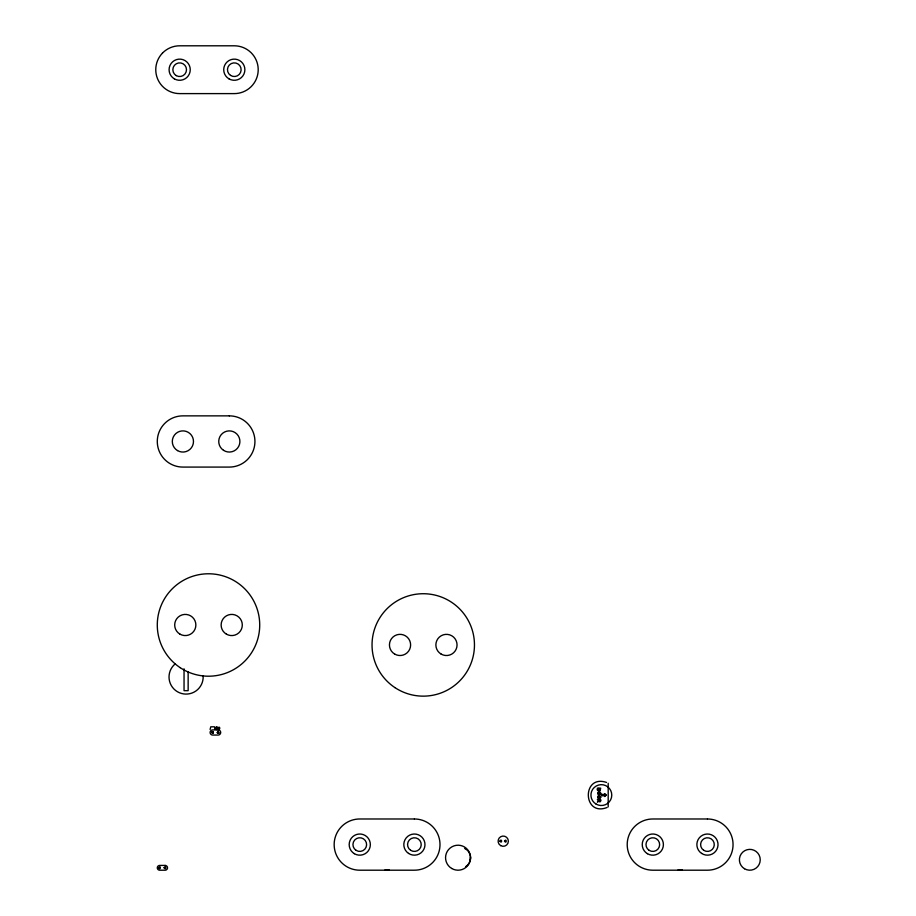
<?xml version="1.0" encoding="UTF-8"?>
<svg xmlns="http://www.w3.org/2000/svg" width="916" height="916" viewBox="0 0 916 916"><rect width="100%" height="100%" fill="white"/><g stroke="black" fill="none" stroke-linecap="round" stroke-linejoin="round"><path stroke-width="1.37" d="M470.526 857.055L470.297 860.17M217.458 732.582C218.569 730.247 219.519 734.529 217.539 732.823C217.206 728.918 221.111 735.445 217.092 732.685M217.871 728.609L217.859 727.842A1.248 1.248 0 0 0 215.924 727.27A1.248 1.248 0 0 0 215.947 729.262A1.248 1.248 0 0 0 217.859 728.701C215.913 731.174 215.203 725.587 217.802 727.728M607.045 807.5C582.633 817.015 581.729 773.963 606.518 782.436M384.823 870.063L389.334 870.063M677.874 870.063L682.386 870.063M597.587 790.29L600.049 790.84L600.69 788.138L597.358 788.138L597.587 790.29A1.992 1.992 0 0 1 597.358 789.374M608.19 783.26L608.19 806.904M215.191 729.457L214.516 726.812L210.783 726.812L210.096 729.457M188.146 671.565L188.146 690.675L184.047 690.675L184.047 668.829M203.134 675.951A17.072 17.072 0 0 1 179.318 692.691A17.072 17.072 0 0 1 175.208 663.871M468.614 851.823A10.408 10.408 0 0 1 465.614 866.708M464.664 848.479A10.408 10.408 0 0 1 465.236 848.788M465.797 849.121A10.408 10.408 0 0 1 466.336 849.498M466.851 849.899A10.408 10.408 0 0 1 467.332 850.346M467.79 850.804A10.408 10.408 0 0 1 468.225 851.308M211.985 732.457C213.76 734.655 213.222 730.018 211.985 732.457M218.134 728.174C220.641 731.666 219.989 724.567 218.134 728.174M158.617 867.738C160.758 871.414 161.136 864.189 158.617 867.738M164.079 867.738C166.563 871.265 166.22 864.189 164.079 867.738M504.498 841.117C506.708 844.747 506.903 837.613 504.498 841.117M211.619 732.411C213.76 736.017 214.172 729.01 211.619 732.342M499.861 841.106C502.266 844.678 502.105 837.51 499.861 841.106M600.186 800.664L599.488 801.282L599.282 800.16L600.186 800.664M600.782 793.29C597.014 799.336 596.923 787.279 600.782 793.29M600.782 797.218C597.014 803.263 596.923 791.206 600.782 797.218M600.243 793.302C597.61 797.241 597.598 789.374 600.243 793.302M600.243 797.229C597.61 801.157 597.598 793.302 600.243 797.229M600.69 800.721C600.587 803.378 598.125 800.218 597.358 802.072L598.778 800.584L597.358 799.565L600.69 799.565L600.69 800.721M600.163 789.271C599.637 792.855 595.137 787.21 600.163 788.733L600.163 789.271M162.476 53.094L162.189 53.403A23.896 23.896 0 0 0 162.189 86.001L162.476 86.299A23.896 23.896 0 0 0 179.673 93.604L234.301 93.604A23.896 23.896 0 0 0 250.904 86.894L251.202 86.596A23.896 23.896 0 0 0 251.202 52.796L250.904 52.51A23.896 23.896 0 0 0 234.301 45.8L179.673 45.8A23.896 23.896 0 0 0 162.476 53.094M606.22 795.088L604.778 796.531L604.778 795.764L601.354 795.764L601.354 794.401L604.778 794.401L604.778 793.634L606.22 795.088M229.332 415.864L182.891 415.864A25.602 25.602 0 0 0 157.289 441.466A25.602 25.602 0 0 0 182.891 467.08L229.332 467.08A25.602 25.602 0 0 0 254.934 441.466A25.602 25.602 0 0 0 229.332 415.864M218.134 729.926L212.672 729.926A2.565 2.565 0 0 0 210.108 732.491A2.565 2.565 0 0 0 212.672 735.056L218.134 735.056A2.565 2.565 0 0 0 220.699 732.491A2.565 2.565 0 0 0 218.134 729.926M414.398 818.984L359.77 818.984A25.602 25.602 0 0 0 334.157 844.598A25.602 25.602 0 0 0 359.77 870.2L414.398 870.2A25.602 25.602 0 0 0 440.001 844.598A25.602 25.602 0 0 0 414.398 818.984M707.45 818.984L652.81 818.984A25.602 25.602 0 0 0 627.208 844.598A25.602 25.602 0 0 0 652.81 870.2L707.45 870.2A25.602 25.602 0 0 0 733.052 844.598A25.602 25.602 0 0 0 707.45 818.984M165.143 865.425L159.67 865.425A2.382 2.382 0 0 0 157.289 867.818A2.382 2.382 0 0 0 159.67 870.2L165.143 870.2A2.382 2.382 0 0 0 167.525 867.807A2.382 2.382 0 0 0 165.132 865.437M229.011 78.868A10.58 10.58 0 0 0 244.881 69.696A10.58 10.58 0 0 0 229.011 60.536A10.58 10.58 0 0 0 229.011 78.868M230.523 75.387A6.824 6.824 0 0 0 241.114 70.131A6.824 6.824 0 0 0 231.267 63.582A6.824 6.824 0 0 0 230.523 75.387M174.384 78.868A10.58 10.58 0 0 0 190.253 69.696A10.58 10.58 0 0 0 174.384 60.536A10.58 10.58 0 0 0 174.384 78.868M176.261 75.616A6.824 6.824 0 0 0 186.498 69.696A6.824 6.824 0 0 0 176.261 63.788A6.824 6.824 0 0 0 176.261 75.616M744.513 868.746A10.408 10.408 0 0 0 760.234 859.895A10.408 10.408 0 0 0 744.708 850.712A10.408 10.408 0 0 0 744.513 868.746M647.429 853.701A10.58 10.58 0 0 0 663.402 844.701A10.58 10.58 0 0 0 647.623 835.369A10.58 10.58 0 0 0 647.429 853.701M701.587 853.403A10.58 10.58 0 0 0 718.007 845.262A10.58 10.58 0 0 0 702.744 835.117A10.58 10.58 0 0 0 701.587 853.403M649.135 850.346A6.824 6.824 0 0 0 659.635 844.895A6.824 6.824 0 0 0 649.673 838.529A6.824 6.824 0 0 0 649.135 850.346M703.671 850.288A6.824 6.824 0 0 0 714.262 845.01A6.824 6.824 0 0 0 704.404 838.483A6.824 6.824 0 0 0 703.671 850.288M177.509 450.58A10.58 10.58 0 0 0 193.482 441.581A10.58 10.58 0 0 0 177.693 432.249A10.58 10.58 0 0 0 177.509 450.58M223.47 450.283A10.58 10.58 0 0 0 239.889 442.13A10.58 10.58 0 0 0 224.626 431.986A10.58 10.58 0 0 0 223.47 450.283M180.154 667.649A51.216 51.216 0 0 0 259.617 628.204A51.216 51.216 0 0 0 185.73 579.118A51.216 51.216 0 0 0 180.154 667.649M179.891 634.101A10.58 10.58 0 0 0 195.864 625.101A10.58 10.58 0 0 0 180.086 615.77A10.58 10.58 0 0 0 179.891 634.101M226.424 634.158A10.58 10.58 0 0 0 242.305 624.987A10.58 10.58 0 0 0 226.424 615.827A10.58 10.58 0 0 0 226.424 634.158M596.053 804.053A10.408 10.408 0 0 0 611.774 795.191A10.408 10.408 0 0 0 596.247 786.008A10.408 10.408 0 0 0 596.053 804.053M394.91 687.595A51.216 51.216 0 0 0 474.362 648.15A51.216 51.216 0 0 0 400.475 599.064A51.216 51.216 0 0 0 394.91 687.595M394.647 654.047A10.58 10.58 0 0 0 410.62 645.047A10.58 10.58 0 0 0 394.83 635.715A10.58 10.58 0 0 0 394.647 654.047M441.168 654.104A10.58 10.58 0 0 0 457.05 644.944A10.58 10.58 0 0 0 441.168 635.773A10.58 10.58 0 0 0 441.168 654.104M500.674 845.617A5.118 5.118 0 0 0 508.357 841.174A5.118 5.118 0 0 0 500.674 836.743A5.118 5.118 0 0 0 500.674 845.617M451.691 868.46A12.492 12.492 0 0 0 470.549 857.834A12.492 12.492 0 0 0 451.92 846.819A12.492 12.492 0 0 0 451.691 868.46M354.377 853.701A10.58 10.58 0 0 0 370.35 844.701A10.58 10.58 0 0 0 354.572 835.369A10.58 10.58 0 0 0 354.377 853.701M408.536 853.403A10.58 10.58 0 0 0 424.955 845.262A10.58 10.58 0 0 0 409.692 835.117A10.58 10.58 0 0 0 408.536 853.403M356.095 850.346A6.824 6.824 0 0 0 366.595 844.895A6.824 6.824 0 0 0 356.622 838.529A6.824 6.824 0 0 0 356.095 850.346M410.62 850.288A6.824 6.824 0 0 0 421.211 845.01A6.824 6.824 0 0 0 411.353 838.483A6.824 6.824 0 0 0 410.62 850.288"/></g></svg>
